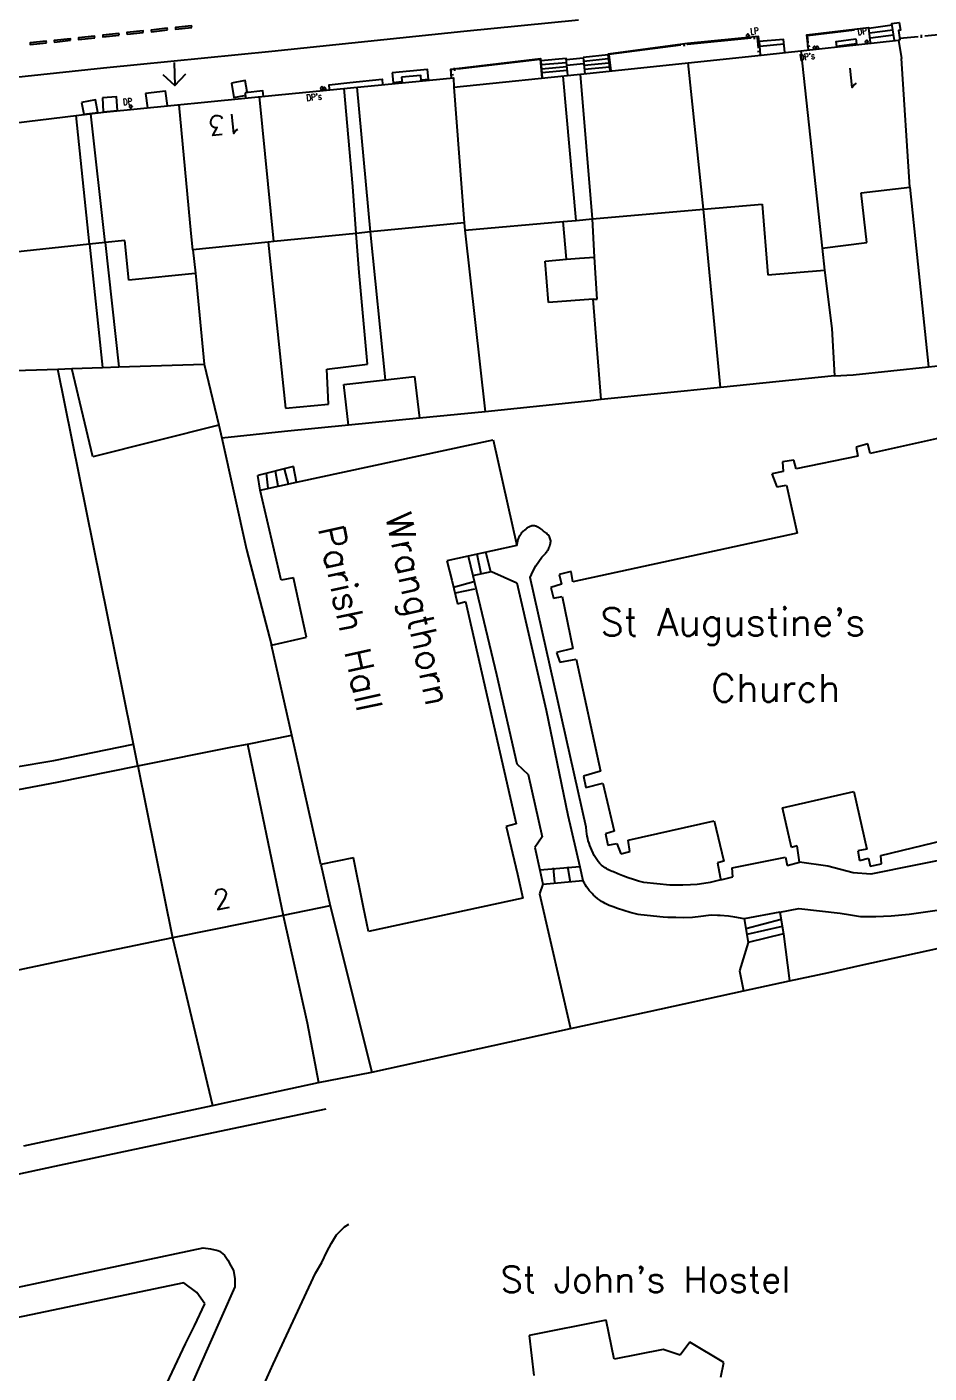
# Model space of a CAD drawing. Extents: x 427500 to 429848, y 434500 to 436505.
# Drawn here: x 428845.1 to 428900.7, y 435409.3 to 435492.2 of the extents above; entities that cross this region are included whole.
import ezdxf

# ---------------------------------------------------------------- set-up
doc = ezdxf.new("R2010")
doc.units = 0
doc.layers.get('0').update_dxf_attribs({"color": 222})
doc.layers.add('LPTIP_Ex_Base', color=8, linetype='Continuous')
doc.styles.add('MtXpl_Romans', font='romans__.ttf')
doc.styles.get("Standard").update_dxf_attribs({"font": 'romans.shx'})

# ---------------------------------------------------------------- blocks, each defined once
blk = doc.blocks.new('FENCE_UP')
at = {"color": 0, "linetype": 'ByBlock', "flags": 128}
blk.add_lwpolyline([(0, 0.5), (0, -0.5)], dxfattribs=at)
blk = doc.blocks.new('CIRCL')
at = {"color": 0, "linetype": 'ByBlock', "flags": 128}
for points in [[(0.5, 0), (0.475, 0.154), (0.404, 0.293), (0.293, 0.404), (0.154, 0.475), (0, 0.5), (-0.154, 0.475), (-0.293, 0.404), (-0.404, 0.293), (-0.475, 0.154), (-0.5, 0), (-0.475, -0.154), (-0.404, -0.293), (-0.293, -0.404), (-0.154, -0.475), (0, -0.5), (0.154, -0.475), (0.293, -0.404), (0.404, -0.293), (0.475, -0.154)], [(0.5, 0), (0.475, -0.154)]]:
    blk.add_lwpolyline(points, dxfattribs=at)

msp = doc.modelspace()

# ---------------------------------------------------------------- linework, layer by layer
at = {"layer": 'LPTIP_Ex_Base', "color": 251, "true_color": 0x636466}
for p, q in [((428892.778, 435490.699), (428894.1, 435478.55)), ((428886.8, 435480.94), (428885.841, 435489.954)), ((428899.5, 435482.3), (428898.975, 435490.219)), ((428898.975, 435490.219), (428898.975, 435490.219)), ((428878.95, 435480.25), (428878.159, 435489.142)), ((428879.95, 435480.34), (428879.219, 435489.252)), ((428860.35, 435478.95), (428859.45, 435487.875)), ((428865.2, 435482.35), (428864.674, 435488.379)), ((428866.3, 435479.54), (428865.475, 435488.455)), ((428871.428, 435488.447), (428872.05, 435480.1)), ((428855.256, 435479.45), (428854.518, 435487.377)), ((428849, 435478.79), (428848.172, 435486.703)), ((428849.95, 435478.89), (428849.077, 435486.812)), ((428865.42, 435479.45), (428865.2, 435482.35)), ((428896.5, 435481.95), (428899.5, 435482.3)), ((428899.5, 435482.3), (428900.642, 435471.234)), ((428886.8, 435480.94), (428890.4, 435481.25)), ((428890.4, 435481.25), (428890.75, 435476.9)), ((428896.85, 435478.9), (428896.5, 435481.95)), ((428878.95, 435480.25), (428879.95, 435480.34)), ((428879.95, 435480.34), (428886.8, 435480.94)), ((428880.09, 435478), (428879.95, 435480.34)), ((428887.84, 435469.97), (428886.8, 435480.94)), ((428866.3, 435479.54), (428865.42, 435479.45)), ((428872.05, 435480.1), (428866.3, 435479.54)), ((428867.21, 435470.44), (428866.3, 435479.54)), ((428872.05, 435480.1), (428872.1, 435479.65)), ((428872.1, 435479.65), (428878.15, 435480.18)), ((428872.1, 435479.65), (428873.35, 435468.47)), ((428878.15, 435480.18), (428878.95, 435480.25)), ((428878.35, 435477.86), (428878.15, 435480.18)), ((428849, 435478.79), (428843.03, 435478.16)), ((428849.95, 435478.89), (428849, 435478.79)), ((428849, 435478.79), (428849.79, 435471.19)), ((428851.164, 435479.018), (428849.95, 435478.89)), ((428849.95, 435478.89), (428850.79, 435471.23)), ((428851.422, 435476.566), (428851.164, 435479.018)), ((428855.35, 435478.45), (428855.256, 435479.45)), ((428860, 435478.91), (428855.35, 435478.45)), ((428860.35, 435478.95), (428860, 435478.91)), ((428860, 435478.91), (428861.05, 435468.7)), ((428865.42, 435479.45), (428860.35, 435478.95)), ((428865.6, 435477.05), (428865.42, 435479.45)), ((428894.1, 435478.55), (428896.85, 435478.9)), ((428855.35, 435478.45), (428855.519, 435476.998)), ((428877.05, 435477.75), (428878.35, 435477.86)), ((428878.35, 435477.86), (428879.16, 435477.92)), ((428879.16, 435477.92), (428880.09, 435478)), ((428880.25, 435475.4), (428880.09, 435478)), ((428894.1, 435478.55), (428894.25, 435477.2)), ((428855.519, 435476.998), (428855.494, 435476.995)), ((428855.519, 435476.998), (428856.05, 435471.4)), ((428866.1, 435471.4), (428865.6, 435477.05)), ((428877.25, 435475.2), (428877.05, 435477.75)), ((428890.75, 435476.9), (428894.25, 435477.2)), ((428894.25, 435477.2), (428894.7, 435473.6)), ((428855.494, 435476.995), (428851.422, 435476.566)), ((428880, 435475.4), (428877.25, 435475.2)), ((428880.5, 435469.22), (428880, 435475.4)), ((428880, 435475.4), (428880.25, 435475.4)), ((428894.7, 435473.6), (428894.85, 435470.69)), ((428849.79, 435471.19), (428850.79, 435471.23)), ((428850.79, 435471.23), (428856.05, 435471.4)), ((428856.05, 435471.4), (428856.96, 435467.65)), ((428863.6, 435471.1), (428866.1, 435471.4)), ((428896, 435470.75), (428900.642, 435471.234)), ((428900.642, 435471.234), (428907.03, 435471.9)), ((428843.75, 435470.99), (428847.047, 435471.101)), ((428847.047, 435471.101), (428847.9, 435471.13)), ((428851, 435451.482), (428847.047, 435471.101)), ((428847.9, 435471.13), (428849.79, 435471.19)), ((428849.2, 435465.7), (428847.9, 435471.13)), ((428863.7, 435468.95), (428863.6, 435471.1)), ((428864.65, 435470.15), (428867.21, 435470.44)), ((428867.21, 435470.44), (428869, 435470.65)), ((428869, 435470.65), (428869.3, 435468.07)), ((428894.85, 435470.69), (428887.84, 435469.97)), ((428894.85, 435470.69), (428896, 435470.75)), ((428864.94, 435467.64), (428864.65, 435470.15)), ((428887.84, 435469.97), (428880.5, 435469.22)), ((428861.05, 435468.7), (428863.7, 435468.95)), ((428879.85, 435469.15), (428873.35, 435468.47)), ((428880.5, 435469.22), (428879.85, 435469.15)), ((428869.3, 435468.07), (428864.94, 435467.64)), ((428873.35, 435468.47), (428869.3, 435468.07)), ((428856.96, 435467.65), (428849.2, 435465.7)), ((428856.96, 435467.65), (428857.15, 435466.85)), ((428861, 435467.25), (428857.15, 435466.85)), ((428864.94, 435467.64), (428861, 435467.25)), ((428857.15, 435466.85), (428858.65, 435460)), ((428861.74, 435464.13), (428873.85, 435466.75)), ((428873.85, 435466.75), (428875.3, 435460.25)), ((428896.9, 435466.5), (428896.2, 435466.3)), ((428896.2, 435466.3), (428896.3, 435465.75)), ((428897.05, 435465.9), (428896.9, 435466.5)), ((428901.3, 435466.85), (428897.05, 435465.9)), ((428892.35, 435465.5), (428891.65, 435465.4)), ((428891.65, 435465.4), (428891.7, 435464.8)), ((428892.5, 435464.95), (428892.35, 435465.5)), ((428896.3, 435465.75), (428892.5, 435464.95)), ((428861.55, 435465.1), (428859.35, 435464.55)), ((428859.99, 435463.76), (428859.9, 435464.69)), ((428860.6, 435463.89), (428860.45, 435464.82)), ((428861.24, 435464.03), (428861, 435464.96)), ((428861.74, 435464.13), (428861.55, 435465.1)), ((428891.7, 435464.8), (428891, 435464.65)), ((428891, 435464.65), (428891.3, 435463.85)), ((428859.5, 435463.65), (428859.35, 435464.55)), ((428859.5, 435463.65), (428861.74, 435464.13)), ((428891.3, 435463.85), (428891.9, 435463.95)), ((428891.9, 435463.95), (428892.55, 435460.99)), ((428860.8, 435458.1), (428859.5, 435463.65)), ((428875.891, 435461.282), (428875.846, 435461.249)), ((428875.936, 435461.314), (428875.891, 435461.282)), ((428875.982, 435461.343), (428875.936, 435461.314)), ((428876.03, 435461.37), (428875.982, 435461.343)), ((428876.078, 435461.394), (428876.03, 435461.37)), ((428876.128, 435461.415), (428876.078, 435461.394)), ((428876.178, 435461.431), (428876.128, 435461.415)), ((428876.23, 435461.443), (428876.178, 435461.431)), ((428876.282, 435461.45), (428876.23, 435461.443)), ((428876.336, 435461.451), (428876.282, 435461.45)), ((428876.373, 435461.448), (428876.336, 435461.451)), ((428876.402, 435461.444), (428876.373, 435461.448)), ((428876.432, 435461.438), (428876.402, 435461.444)), ((428876.461, 435461.43), (428876.432, 435461.438)), ((428876.489, 435461.421), (428876.461, 435461.43)), ((428876.517, 435461.411), (428876.489, 435461.421)), ((428876.545, 435461.399), (428876.517, 435461.411)), ((428876.572, 435461.386), (428876.545, 435461.399)), ((428876.599, 435461.371), (428876.572, 435461.386)), ((428876.625, 435461.356), (428876.599, 435461.371)), ((428876.652, 435461.34), (428876.625, 435461.356)), ((428876.678, 435461.324), (428876.652, 435461.34)), ((428876.704, 435461.307), (428876.678, 435461.324)), ((428876.729, 435461.289), (428876.704, 435461.307)), ((428876.755, 435461.271), (428876.729, 435461.289)), ((428876.78, 435461.253), (428876.755, 435461.271)), ((428876.805, 435461.235), (428876.78, 435461.253)), ((428875.325, 435460.453), (428875.315, 435460.399)), ((428875.337, 435460.505), (428875.325, 435460.453)), ((428875.351, 435460.558), (428875.337, 435460.505)), ((428875.368, 435460.609), (428875.351, 435460.558)), ((428875.387, 435460.66), (428875.368, 435460.609)), ((428875.408, 435460.71), (428875.387, 435460.66)), ((428875.43, 435460.76), (428875.408, 435460.71)), ((428875.455, 435460.808), (428875.43, 435460.76)), ((428875.482, 435460.855), (428875.455, 435460.808)), ((428875.511, 435460.901), (428875.482, 435460.855)), ((428875.542, 435460.946), (428875.511, 435460.901)), ((428875.574, 435460.989), (428875.542, 435460.946)), ((428875.609, 435461.031), (428875.574, 435460.989)), ((428875.645, 435461.072), (428875.609, 435461.031)), ((428875.683, 435461.111), (428875.645, 435461.072)), ((428875.722, 435461.148), (428875.683, 435461.111)), ((428875.763, 435461.183), (428875.722, 435461.148)), ((428875.846, 435461.249), (428875.763, 435461.183)), ((428876.83, 435461.216), (428876.805, 435461.235)), ((428876.855, 435461.198), (428876.83, 435461.216)), ((428876.95, 435461.13), (428876.855, 435461.198)), ((428877.008, 435461.086), (428876.95, 435461.13)), ((428877.066, 435461.04), (428877.008, 435461.086)), ((428877.121, 435460.993), (428877.066, 435461.04)), ((428877.174, 435460.943), (428877.121, 435460.993)), ((428877.223, 435460.891), (428877.174, 435460.943)), ((428877.267, 435460.837), (428877.223, 435460.891)), ((428877.305, 435460.779), (428877.267, 435460.837)), ((428877.337, 435460.718), (428877.305, 435460.779)), ((428877.362, 435460.654), (428877.337, 435460.718)), ((428877.378, 435460.585), (428877.362, 435460.654)), ((428877.384, 435460.532), (428877.378, 435460.585)), ((428877.379, 435460.4), (428877.382, 435460.433)), ((428877.382, 435460.433), (428877.384, 435460.466)), ((428877.385, 435460.499), (428877.384, 435460.532)), ((428877.384, 435460.466), (428877.385, 435460.499)), ((428892.55, 435460.99), (428878.75, 435458)), ((428858.65, 435460), (428860.2, 435454.1)), ((428875.3, 435460.25), (428872.31, 435459.59)), ((428873.1, 435458.5), (428872.85, 435459.7)), ((428873.7, 435458.6), (428873.4, 435459.85)), ((428875.308, 435460.345), (428875.3, 435460.25)), ((428875.315, 435460.399), (428875.308, 435460.345)), ((428876.883, 435459.568), (428876.92, 435459.611)), ((428876.92, 435459.611), (428876.959, 435459.653)), ((428876.959, 435459.653), (428876.998, 435459.694)), ((428876.998, 435459.694), (428877.037, 435459.735)), ((428877.037, 435459.735), (428877.076, 435459.777)), ((428877.076, 435459.777), (428877.114, 435459.819)), ((428877.114, 435459.819), (428877.15, 435459.862)), ((428877.15, 435459.862), (428877.184, 435459.907)), ((428877.184, 435459.907), (428877.215, 435459.954)), ((428877.215, 435459.954), (428877.249, 435460.016)), ((428877.249, 435460.016), (428877.263, 435460.046)), ((428877.263, 435460.046), (428877.277, 435460.077)), ((428877.277, 435460.077), (428877.291, 435460.108)), ((428877.291, 435460.108), (428877.304, 435460.14)), ((428877.304, 435460.14), (428877.317, 435460.172)), ((428877.317, 435460.172), (428877.328, 435460.204)), ((428877.328, 435460.204), (428877.34, 435460.236)), ((428877.34, 435460.236), (428877.35, 435460.268)), ((428877.35, 435460.268), (428877.359, 435460.301)), ((428877.359, 435460.301), (428877.367, 435460.334)), ((428877.367, 435460.334), (428877.373, 435460.367)), ((428877.373, 435460.367), (428877.379, 435460.4)), ((428872.31, 435459.59), (428871, 435459.3)), ((428871, 435459.3), (428871.29, 435458.1)), ((428872.31, 435459.59), (428872.6, 435458.39)), ((428876.282, 435458.636), (428876.47, 435458.981)), ((428876.47, 435458.981), (428876.847, 435459.523)), ((428876.847, 435459.523), (428876.883, 435459.568)), ((428861.55, 435458.25), (428860.8, 435458.1)), ((428862.35, 435454.6), (428861.55, 435458.25)), ((428871.29, 435458.1), (428871.65, 435456.65)), ((428872.65, 435458), (428871.4, 435457.65)), ((428872.6, 435458.39), (428873.75, 435458.65)), ((428872.6, 435458.39), (428874.05, 435452.3)), ((428873.75, 435458.65), (428875.3, 435457.95)), ((428875.3, 435457.95), (428877.1, 435450.1)), ((428876.117, 435458.264), (428876.196, 435458.452)), ((428879.575, 435442.901), (428876.117, 435458.264)), ((428876.196, 435458.452), (428876.282, 435458.636)), ((428878.65, 435458.65), (428877.9, 435458.45)), ((428877.9, 435458.45), (428878.05, 435457.85)), ((428878.75, 435458), (428878.65, 435458.65)), ((428872.7, 435457.55), (428871.5, 435457.3)), ((428878.05, 435457.85), (428877.4, 435457.65)), ((428877.4, 435457.65), (428877.55, 435457)), ((428871.65, 435456.65), (428872.15, 435456.8)), ((428872.15, 435456.8), (428875.25, 435443.1)), ((428877.55, 435457), (428878.1, 435457.1)), ((428878.1, 435457.1), (428878.75, 435453.9)), ((428860.2, 435454.1), (428862.35, 435454.6)), ((428861.44, 435448.57), (428860.2, 435454.1)), ((428878.75, 435453.9), (428877.75, 435453.65)), ((428877.75, 435453.65), (428877.95, 435453.05)), ((428877.95, 435453.05), (428878.95, 435453.25)), ((428878.95, 435453.25), (428880.45, 435446.35)), ((428874.05, 435452.3), (428875.3, 435446.8)), ((428851.7, 435448.01), (428851, 435451.482)), ((428877.1, 435450.1), (428878.45, 435443.65)), ((428846.8, 435447), (428851.7, 435448.01)), ((428851.97, 435446.67), (428851.7, 435448.01)), ((428857.8, 435447.84), (428858.71, 435448.02)), ((428858.71, 435448.02), (428861.44, 435448.57)), ((428858.71, 435448.02), (428860.91, 435437.46)), ((428863.235, 435440.612), (428861.44, 435448.57)), ((428851.97, 435446.67), (428857.8, 435447.84)), ((428844.35, 435446.6), (428846.8, 435447)), ((428847, 435445.68), (428851.97, 435446.67)), ((428851.97, 435446.67), (428854.1, 435436.08)), ((428875.3, 435446.8), (428876, 435446.15)), ((428880.45, 435446.35), (428879.4, 435446.05)), ((428844.63, 435445.21), (428847, 435445.68)), ((428876, 435446.15), (428876.85, 435442.3)), ((428879.4, 435446.05), (428879.55, 435445.35)), ((428879.55, 435445.35), (428880.6, 435445.6)), ((428880.6, 435445.6), (428881.3, 435442.65)), ((428891.65, 435444.1), (428896.05, 435445.1)), ((428896.05, 435445.1), (428896.85, 435441.55)), ((428892.2, 435441.65), (428891.65, 435444.1)), ((428875.25, 435443.1), (428874.65, 435442.95)), ((428878.45, 435443.65), (428879.18, 435440.45)), ((428882.15, 435442.1), (428887.45, 435443.3)), ((428887.45, 435443.3), (428888.05, 435440.8)), ((428874.65, 435442.95), (428875.35, 435440)), ((428876.85, 435442.3), (428876.4, 435441.65)), ((428879.592, 435442.649), (428879.575, 435442.901)), ((428879.61, 435442.499), (428879.592, 435442.649)), ((428879.635, 435442.349), (428879.61, 435442.499)), ((428879.666, 435442.201), (428879.635, 435442.349)), ((428879.702, 435442.054), (428879.666, 435442.201)), ((428881.3, 435442.65), (428880.75, 435442.5)), ((428880.75, 435442.5), (428880.9, 435441.8)), ((428876.4, 435441.65), (428876.71, 435440.25)), ((428879.745, 435441.908), (428879.702, 435442.054)), ((428879.794, 435441.765), (428879.745, 435441.908)), ((428879.849, 435441.623), (428879.794, 435441.765)), ((428879.91, 435441.485), (428879.849, 435441.623)), ((428879.999, 435441.298), (428879.91, 435441.485)), ((428880.9, 435441.8), (428881.45, 435441.9)), ((428881.45, 435441.9), (428881.7, 435441.25)), ((428881.7, 435441.25), (428882.25, 435441.4)), ((428882.25, 435441.4), (428882.15, 435442.1)), ((428892.55, 435441.75), (428892.2, 435441.65)), ((428892.7, 435440.75), (428892.55, 435441.75)), ((428896.85, 435441.55), (428896.3, 435441.45)), ((428896.3, 435441.45), (428896.4, 435440.85)), ((428906.95, 435442), (428897.1, 435440)), ((428897.7, 435441.15), (428901.6, 435442.1)), ((428865.247, 435441.014), (428863.235, 435440.612)), ((428863.235, 435440.612), (428863.81, 435438.06)), ((428865.868, 435437.954), (428865.247, 435441.014)), ((428880.07, 435441.164), (428879.999, 435441.298)), ((428880.146, 435441.032), (428880.07, 435441.164)), ((428880.228, 435440.905), (428880.146, 435441.032)), ((428880.317, 435440.783), (428880.228, 435440.905)), ((428880.415, 435440.668), (428880.317, 435440.783)), ((428880.522, 435440.561), (428880.415, 435440.668)), ((428880.658, 435440.452), (428880.522, 435440.561)), ((428888.05, 435440.8), (428887.65, 435440.7)), ((428887.65, 435440.7), (428887.82, 435439.83)), ((428888.55, 435440.4), (428891.85, 435441.05)), ((428891.85, 435441.05), (428891.95, 435440.55)), ((428891.95, 435440.55), (428892.7, 435440.75)), ((428894.45, 435440.5), (428892.7, 435440.75)), ((428896.4, 435440.85), (428896.95, 435441)), ((428896.95, 435441), (428897.05, 435440.5)), ((428897.05, 435440.5), (428897.75, 435440.65)), ((428897.75, 435440.65), (428897.7, 435441.15)), ((428875.35, 435440), (428875.667, 435438.529)), ((428879.18, 435440.45), (428876.71, 435440.25)), ((428876.71, 435440.25), (428876.9, 435439.4)), ((428877.65, 435439.5), (428877.55, 435440.4)), ((428878.6, 435439.5), (428878.45, 435440.45)), ((428879.18, 435440.45), (428879.37, 435439.62)), ((428880.737, 435440.399), (428880.658, 435440.452)), ((428880.818, 435440.35), (428880.737, 435440.399)), ((428880.902, 435440.304), (428880.818, 435440.35)), ((428880.987, 435440.261), (428880.902, 435440.304)), ((428881.074, 435440.221), (428880.987, 435440.261)), ((428881.162, 435440.182), (428881.074, 435440.221)), ((428881.251, 435440.144), (428881.162, 435440.182)), ((428881.34, 435440.106), (428881.251, 435440.144)), ((428881.428, 435440.068), (428881.34, 435440.106)), ((428881.516, 435440.03), (428881.428, 435440.068)), ((428881.835, 435439.896), (428881.516, 435440.03)), ((428882.152, 435439.781), (428881.835, 435439.896)), ((428882.473, 435439.677), (428882.152, 435439.781)), ((428887.82, 435439.83), (428887.85, 435439.65)), ((428887.85, 435439.65), (428888.6, 435439.85)), ((428888.6, 435439.85), (428888.55, 435440.4)), ((428896, 435440.1), (428894.45, 435440.5)), ((428897.1, 435440), (428896, 435440.1)), ((428876.9, 435439.4), (428876.7, 435438.8)), ((428876.9, 435439.4), (428879.37, 435439.62)), ((428879.458, 435439.453), (428879.37, 435439.62)), ((428879.525, 435439.338), (428879.458, 435439.453)), ((428879.598, 435439.226), (428879.525, 435439.338)), ((428879.675, 435439.118), (428879.598, 435439.226)), ((428879.756, 435439.012), (428879.675, 435439.118)), ((428879.842, 435438.911), (428879.756, 435439.012)), ((428879.932, 435438.812), (428879.842, 435438.911)), ((428882.797, 435439.584), (428882.473, 435439.677)), ((428883.123, 435439.499), (428882.797, 435439.584)), ((428884.719, 435439.339), (428883.123, 435439.499)), ((428885.123, 435439.331), (428884.719, 435439.339)), ((428885.528, 435439.328), (428885.123, 435439.331)), ((428886.002, 435439.344), (428885.528, 435439.328)), ((428886.405, 435439.38), (428886.002, 435439.344)), ((428886.806, 435439.433), (428886.405, 435439.38)), ((428887.204, 435439.502), (428886.806, 435439.433)), ((428887.85, 435439.65), (428887.204, 435439.502)), ((428863.81, 435438.06), (428860.91, 435437.46)), ((428863.81, 435438.06), (428866.37, 435427.82)), ((428875.667, 435438.529), (428866.167, 435436.479)), ((428876.7, 435438.8), (428878.6, 435430.5)), ((428880.026, 435438.718), (428879.932, 435438.812)), ((428880.124, 435438.628), (428880.026, 435438.718)), ((428880.295, 435438.486), (428880.124, 435438.628)), ((428880.402, 435438.407), (428880.295, 435438.486)), ((428880.513, 435438.333), (428880.402, 435438.407)), ((428880.626, 435438.263), (428880.513, 435438.333)), ((428880.742, 435438.198), (428880.626, 435438.263)), ((428880.861, 435438.138), (428880.742, 435438.198)), ((428880.982, 435438.083), (428880.861, 435438.138)), ((428881.106, 435438.033), (428880.982, 435438.083)), ((428900.6, 435437.7), (428904.85, 435438.35)), ((428860.91, 435437.46), (428854.1, 435436.08)), ((428860.91, 435437.46), (428862.4, 435430.85)), ((428866.167, 435436.479), (428865.868, 435437.954)), ((428881.231, 435437.988), (428881.106, 435438.033)), ((428881.503, 435437.889), (428881.231, 435437.988)), ((428881.889, 435437.764), (428881.503, 435437.889)), ((428882.269, 435437.655), (428881.889, 435437.764)), ((428882.769, 435437.524), (428882.269, 435437.655)), ((428882.941, 435437.507), (428882.769, 435437.524)), ((428884.314, 435437.369), (428882.941, 435437.507)), ((428884.599, 435437.341), (428884.314, 435437.369)), ((428885.096, 435437.331), (428884.599, 435437.341)), ((428885.554, 435437.328), (428885.096, 435437.331)), ((428886.125, 435437.347), (428885.554, 435437.328)), ((428886.625, 435437.392), (428886.125, 435437.347)), ((428887.108, 435437.456), (428886.625, 435437.392)), ((428887.258, 435437.482), (428887.108, 435437.456)), ((428887.65, 435437.472), (428887.258, 435437.482)), ((428887.816, 435437.458), (428887.65, 435437.472)), ((428888.334, 435437.415), (428887.816, 435437.458)), ((428888.723, 435437.361), (428888.334, 435437.415)), ((428889.3, 435437.25), (428888.723, 435437.361)), ((428891.483, 435437.666), (428889.3, 435437.25)), ((428889.3, 435437.25), (428889.55, 435435.8)), ((428891.483, 435437.666), (428892.66, 435437.89)), ((428891.483, 435437.666), (428891.723, 435436.327)), ((428892.66, 435437.89), (428895.2, 435437.6)), ((428895.2, 435437.6), (428895.85, 435437.5)), ((428895.85, 435437.5), (428896.45, 435437.4)), ((428896.45, 435437.4), (428897.4, 435437.4)), ((428897.4, 435437.4), (428898.35, 435437.45)), ((428898.35, 435437.45), (428899.45, 435437.55)), ((428899.45, 435437.55), (428900.6, 435437.7)), ((428891.565, 435437.21), (428889.403, 435436.651)), ((428891.64, 435436.79), (428889.47, 435436.29)), ((428854.1, 435436.08), (428849.55, 435435.15)), ((428854.1, 435436.08), (428856.56, 435425.77)), ((428889.55, 435435.8), (428889, 435434.05)), ((428891.723, 435436.327), (428889.55, 435435.8)), ((428891.723, 435436.327), (428892.083, 435433.435)), ((428896.5, 435434.4), (428905.3, 435436.35)), ((428849.55, 435435.15), (428842.51, 435433.66)), ((428889, 435434.05), (428889.25, 435432.82)), ((428892.083, 435433.435), (428894.5, 435433.96)), ((428894.5, 435433.96), (428896.5, 435434.4)), ((428889.25, 435432.82), (428892.083, 435433.435)), ((428883.45, 435431.55), (428889.25, 435432.82)), ((428878.6, 435430.5), (428883.45, 435431.55)), ((428862.4, 435430.85), (428863.1, 435427.18)), ((428866.37, 435427.82), (428878.6, 435430.5)), ((428863.1, 435427.18), (428866.37, 435427.82)), ((428857.4, 435425.95), (428863.1, 435427.18)), ((428844.95, 435423.29), (428856.56, 435425.77)), ((428856.56, 435425.77), (428857.4, 435425.95)), ((428855.85, 435423.94), (428863.56, 435425.56)), ((428847.15, 435422.1), (428855.85, 435423.94)), ((428837.51, 435420.02), (428847.15, 435422.1)), ((428864.2, 435417.8), (428864.7, 435418.3)), ((428864.7, 435418.3), (428864.95, 435418.47)), ((428863.9, 435417.3), (428864.2, 435417.8)), ((428842.05, 435414.05), (428856, 435417)), ((428856, 435417), (428856.45, 435416.95)), ((428856.45, 435416.95), (428856.9, 435416.85)), ((428856.9, 435416.85), (428857, 435416.8)), ((428857, 435416.8), (428857.3, 435416.55)), ((428857.3, 435416.55), (428857.5, 435416.25)), ((428863.3, 435416.1), (428863.6, 435416.75)), ((428863.6, 435416.75), (428863.9, 435417.3)), ((428857.5, 435416.25), (428857.7, 435415.9)), ((428857.7, 435415.9), (428857.85, 435415.6)), ((428862.9, 435415.45), (428863.3, 435416.1)), ((428854.8, 435414.85), (428844, 435412.6)), ((428855.6, 435414.25), (428854.8, 435414.85)), ((428857.85, 435415.6), (428857.95, 435415.1)), ((428857.95, 435415.1), (428857.95, 435414.6)), ((428860.3, 435409.85), (428862.9, 435415.45)), ((428856.1, 435413.55), (428855.6, 435414.25)), ((428857.95, 435414.6), (428856.35, 435411)), ((428855.45, 435412.2), (428856.1, 435413.55)), ((428880.8, 435412.55), (428876.05, 435411.6)), ((428881.3, 435410.15), (428880.8, 435412.55)), ((428854.9, 435411.1), (428855.45, 435412.2)), ((428876.05, 435411.6), (428876.35, 435409.15)), ((428853.6, 435408.3), (428854.9, 435411.1)), ((428856.35, 435411), (428854.85, 435407.6)), ((428884.3, 435410.75), (428881.3, 435410.15)), ((428885.35, 435410.4), (428884.3, 435410.75)), ((428885.95, 435411.2), (428885.35, 435410.4)), ((428888.05, 435409.95), (428885.95, 435411.2)), ((428887.85, 435409.05), (428888.05, 435409.95)), ((428857.3, 435403.2), (428860.3, 435409.85))]:
    msp.add_line(p, q, dxfattribs=at)
at = {"layer": 'LPTIP_Ex_Base', "color": 251, "true_color": 0x636466, "flags": 128}
for points in [[(428791.514, 435483.588), (428806.562, 435485.132), (428816.39, 435486.158), (428826.166, 435487.187), (428838.252, 435488.409), (428849.848, 435489.646), (428860.22, 435490.673), (428872.043, 435491.905), (428879.089, 435492.602)], [(428852.303, 435491.818), (428852.293, 435491.917), (428851.298, 435491.811), (428851.309, 435491.711), (428852.303, 435491.818)], [(428853.795, 435491.978), (428853.784, 435492.078), (428852.79, 435491.971), (428852.8, 435491.871), (428853.795, 435491.978)], [(428855.286, 435492.138), (428855.275, 435492.238), (428854.281, 435492.131), (428854.292, 435492.032), (428855.286, 435492.138)], [(428893.254, 435490.758), (428893.148, 435491.669), (428896.953, 435492.136), (428896.961, 435492.088)], [(428893.243, 435491.178), (428893.191, 435491.633), (428896.082, 435491.988)], [(428897.083, 435491.195), (428896.961, 435492.088), (428898.404, 435492.285)], [(428898.439, 435491.966), (428897.021, 435491.778)], [(428898.544, 435491.338), (428898.396, 435492.383), (428898.846, 435492.427), (428898.927, 435491.964), (428898.803, 435491.952), (428898.87, 435491.377), (428898.802, 435491.357)], [(428903.994, 435491.953), (428900.411, 435491.603)], [(428795.386, 435481.776), (428803.55, 435482.619), (428812.118, 435483.535), (428817.301, 435483.996), (428817.385, 435483.116), (428819.886, 435483.397), (428833.986, 435484.986), (428849.857, 435486.907), (428860.622, 435487.993), (428871.407, 435489.021), (428871.428, 435488.447), (428879.824, 435489.314), (428890.532, 435490.453), (428898.802, 435491.357), (428898.975, 435490.219)], [(428846.337, 435491.181), (428846.327, 435491.281), (428845.332, 435491.175), (428845.343, 435491.076), (428846.337, 435491.181)], [(428847.829, 435491.34), (428847.818, 435491.439), (428846.824, 435491.334), (428846.834, 435491.234), (428847.829, 435491.34)], [(428849.32, 435491.498), (428849.31, 435491.597), (428848.315, 435491.492), (428848.326, 435491.392), (428849.32, 435491.498)], [(428850.812, 435491.658), (428850.801, 435491.757), (428849.807, 435491.651), (428849.818, 435491.551), (428850.812, 435491.658)], [(428890.214, 435491.263), (428890.188, 435491.577), (428885.797, 435491.142), (428880.916, 435490.492), (428880.923, 435490.453)], [(428889.721, 435491.482), (428885.8, 435491.085), (428885.8, 435491.085)], [(428890.186, 435490.863), (428890.119, 435491.523), (428890.119, 435491.523)], [(428891.791, 435490.611), (428891.721, 435491.398), (428890.214, 435491.263)], [(428890.214, 435491.263), (428890.289, 435490.437)], [(428891.734, 435491.103), (428890.254, 435490.969)], [(428898.49, 435491.666), (428897.064, 435491.468)], [(428900.013, 435491.564), (428898.887, 435491.454)], [(428881.04, 435489.454), (428880.923, 435490.453), (428879.38, 435490.273)], [(428879.38, 435490.273), (428879.496, 435489.286)], [(428885.403, 435491.034), (428880.97, 435490.46), (428881.083, 435489.482)], [(428890.227, 435490.465), (428890.227, 435490.465)], [(428893.288, 435490.781), (428893.288, 435490.781)], [(428869.429, 435488.909), (428869.865, 435488.949), (428869.811, 435489.533), (428867.632, 435489.334)], [(428871.279, 435489.019), (428871.228, 435489.571), (428876.758, 435490.218), (428876.769, 435490.084)], [(428871.274, 435489.42), (428871.26, 435489.531), (428871.26, 435489.531)], [(428871.657, 435489.579), (428876.732, 435490.186), (428876.838, 435489.036)], [(428878.434, 435489.198), (428878.344, 435490.215), (428876.769, 435490.084)], [(428876.769, 435490.084), (428876.861, 435489.036)], [(428878.356, 435489.962), (428876.805, 435489.821)], [(428878.386, 435489.713), (428876.827, 435489.566)], [(428878.389, 435489.48), (428876.844, 435489.333)], [(428879.375, 435490.248), (428878.361, 435490.13)], [(428879.412, 435489.9), (428878.388, 435489.784)], [(428880.931, 435490.198), (428879.425, 435490.036)], [(428880.96, 435489.939), (428879.448, 435489.786)], [(428881.002, 435489.695), (428879.474, 435489.546)], [(428858.701, 435488.168), (428858.573, 435488.866), (428857.726, 435488.711)], [(428857.726, 435488.711), (428857.888, 435487.826), (428858.539, 435487.945)], [(428863.761, 435488.329), (428863.738, 435488.596), (428865.015, 435488.743), (428867.011, 435488.952), (428867.037, 435488.629)], [(428867.632, 435489.334), (428867.685, 435488.75), (428868.218, 435488.799)], [(428869.416, 435488.854), (428869.385, 435489.164), (428868.209, 435489.073)], [(428868.209, 435489.073), (428868.24, 435488.73)], [(428871.326, 435489.024), (428871.326, 435489.024)], [(428853.785, 435487.321), (428853.662, 435488.212), (428852.441, 435488.072)], [(428852.441, 435488.072), (428852.571, 435487.19)], [(428859.706, 435487.909), (428859.671, 435488.223), (428858.567, 435488.113)], [(428858.567, 435488.113), (428858.597, 435487.802)]]:
    msp.add_lwpolyline(points, dxfattribs=at)
for points in [[(428896.164, 435491.43), (428896.207, 435491.13), (428894.995, 435490.957), (428894.952, 435491.257)], [(428849.796, 435487.79), (428849.834, 435486.928), (428850.716, 435487.025), (428850.661, 435487.868)], [(428848.506, 435487.521), (428848.637, 435486.792), (428849.512, 435486.894), (428849.372, 435487.681)]]:
    msp.add_lwpolyline(points, close=True, dxfattribs=at)
at = {"layer": 'LPTIP_Ex_Base', "color": 251, "true_color": 0x636466}
for points in [[(428854.198, 435489.969), (428854.25, 435488.55)], [(428853.518, 435489.231), (428854.25, 435488.55), (428854.931, 435489.282)]]:
    msp.add_lwpolyline(points, dxfattribs=at)

# ---------------------------------------------------------------- block references
for name, p, xscale, yscale, zscale, rotation in [('FENCE_UP', (428885.601, 435491.06), 0.2, 0.2, 0.2, 187.38183), ('CIRCL', (428889.519, 435491.634), 0.16, 0.16, 0.16, 16.596024), ('FENCE_UP', (428889.92, 435491.503), 0.2, 0.2, 0.2, 185.7806629999999), ('CIRCL', (428896.843, 435491.244), 0.16, 0.16, 0.16, 186.770518), ('FENCE_UP', (428900.212, 435491.584), 0.2, 0.2, 0.2, 185.579568), ('FENCE_UP', (428890.207, 435490.664), 0.2, 0.2, 0.2, 95.799154), ('FENCE_UP', (428893.265, 435490.979), 0.2, 0.2, 0.2, 96.52314199999998), ('CIRCL', (428893.629, 435490.881), 0.16, 0.16, 0.16, 180.113998), ('CIRCL', (428893.792, 435490.882), 0.16, 0.16, 0.16, 180.113998), ('FENCE_UP', (428871.458, 435489.555), 0.2, 0.2, 0.2, 6.817288), ('FENCE_UP', (428871.3, 435489.222), 0.2, 0.2, 0.2, 97.507614), ('CIRCL', (428863.302, 435488.39), 0.16, 0.16, 0.16, 347.8419180000001), ('CIRCL', (428863.446, 435488.359), 0.16, 0.16, 0.16, 4.937641000000001), ('CIRCL', (428851.532, 435487.257), 0.16, 0.16, 0.16, 5.497390000000001)]:
    msp.add_blockref(name, p, dxfattribs=dict(at, xscale=xscale, yscale=yscale, zscale=zscale, rotation=rotation))

# ---------------------------------------------------------------- texts
at = {"layer": 'LPTIP_Ex_Base', "color": 251, "true_color": 0x636466, "width": 0.8}
for s, rotation, p in [('LP', 5.71056, (428889.684, 435491.686)), ('DP', 7.275, (428896.295, 435491.646)), ("DP's", 7.85333, (428892.729, 435490.072)), ('DP', 5.7625, (428851.064, 435487.337)), ("DP's", 6.10472, (428862.368, 435487.598))]:
    msp.add_text(s, height=0.4, rotation=rotation, dxfattribs=at).set_placement(p)
at = {"layer": 'LPTIP_Ex_Base', "color": 251, "true_color": 0x636466, "style": 'MtXpl_Romans'}
for s, height, rotation, p in [('1', 1.2, 186.3, (428896.381, 435489.696)), ('13', 1.2, 185.2, (428858.325, 435486.852)), ('Wrangthorn', 1.6, 282.1, (428867.199, 435462.061)), ('Parish Hall', 1.6, 282.1, (428863.051, 435461.298)), ('2', 1.2, 10.5, (428856.744, 435437.808))]:
    msp.add_text(s, height=height, rotation=rotation, dxfattribs=at).set_placement(p)
for s, height, p in [("St Augustine's", 1.7, (428880.429, 435454.676)), ('Church', 1.7, (428887.26, 435450.616)), ("St John's Hostel", 1.6, (428874.298, 435414.265))]:
    msp.add_text(s, height=height, dxfattribs=at).set_placement(p)

doc.saveas('drawing.dxf')
